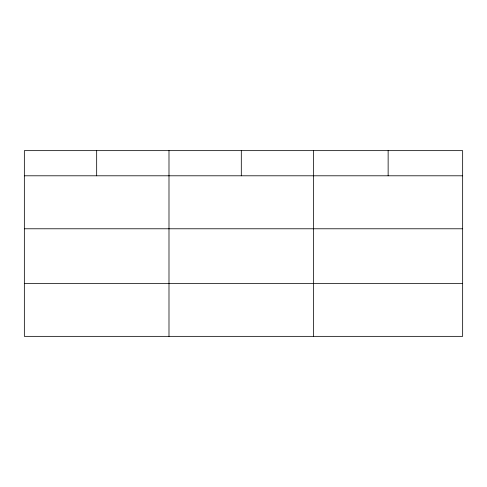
<?xml version="1.0" encoding="UTF-8"?>
<svg xmlns="http://www.w3.org/2000/svg" width="487" height="487" viewBox="0 0 487 487"><rect width="100%" height="100%" fill="white"/><g stroke="black" fill="none" stroke-linecap="round" stroke-linejoin="round"><path stroke-width="0.73" d="M462.65 228.78L462.65 150.647L24.35 150.647L24.35 336.353L462.65 336.353L462.65 228.78L24.35 228.78M24.35 175.795L462.65 175.795M24.35 283.367L462.65 283.367M388.139 150.647L388.139 175.795M313.628 150.647L313.628 336.353M241.308 150.647L241.308 175.795M168.989 150.647L168.989 336.353M96.67 150.647L96.67 175.795"/></g></svg>
